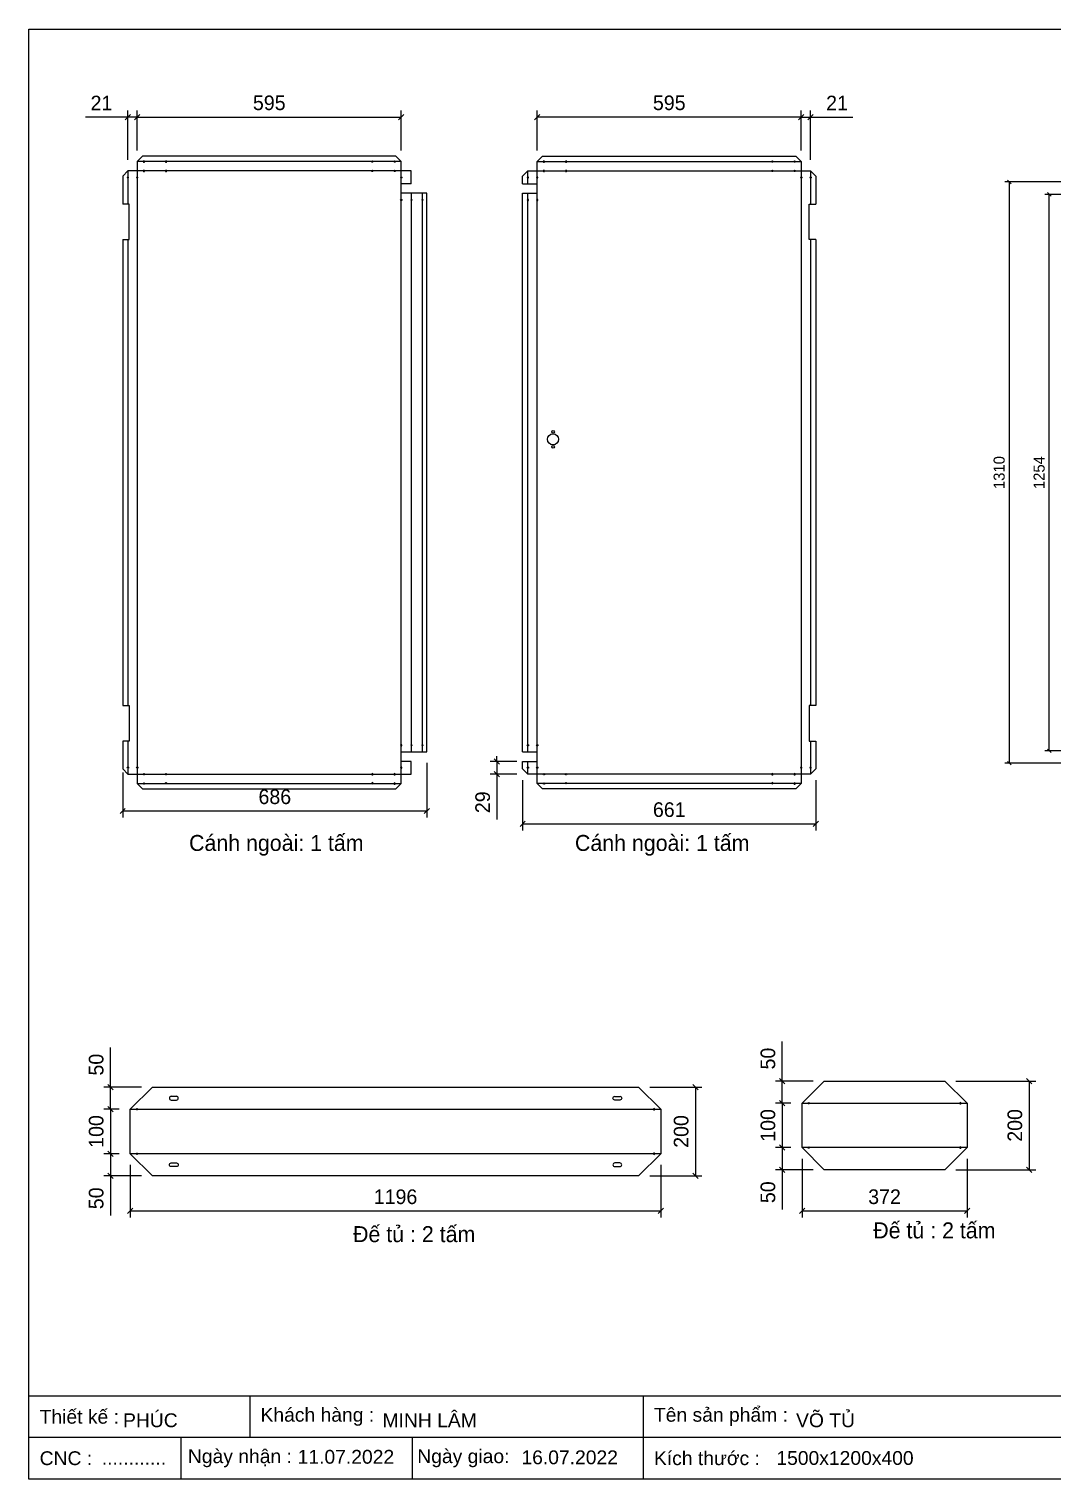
# Model space of a CAD drawing. Header units: millimetres. Extents: x 0 to 4622, y 0 to 3268.
# Drawn here: x 0 to 2306, y 0 to 3268 of the extents above; entities that cross this region are included whole.
import ezdxf

# ---------------------------------------------------------------- set-up
doc = ezdxf.new("R2010")
doc.units = ezdxf.units.MM
doc.layers.add('CNC', color=7, linetype='Continuous')
doc.layers.add('DIM', color=253, linetype='Continuous')
doc.styles.add('Arial', font='arial.ttf')
doc.dimstyles.new('Dim-25', dxfattribs={"dimtxt": 25, "dimasz": 8, "dimexe": 10, "dimexo": 15, "dimgap": 10, "dimtad": 1, "dimdec": 0, "dimtxsty": 'Standard', "dimblk": 'OBLIQUE', "dimcen": 10, "dimclrd": 5, "dimclre": 5, "dimclrt": 3, "dimazin": 3, "dimtfac": 1, "dimtdec": 0, "dimtmove": 0, "dimatfit": 3, "dimldrblk": 'OBLIQUE', "dimlwd": 9, "dimlwe": 9})
doc.dimstyles.new('Dim-33', dxfattribs={"dimtxt": 33, "dimasz": 12, "dimexe": 15, "dimexo": 25, "dimgap": 15, "dimtad": 1, "dimdec": 0, "dimtxsty": 'Standard', "dimblk": 'OBLIQUE', "dimcen": 10, "dimclrd": 5, "dimclre": 5, "dimclrt": 3, "dimazin": 3, "dimtfac": 1, "dimtdec": 0, "dimtmove": 0, "dimatfit": 3, "dimldrblk": 'OPEN30', "dimlwd": 9, "dimlwe": 9})

# ---------------------------------------------------------------- blocks, each defined once
blk = doc.blocks.new('*D1')
at = {"color": 0, "linetype": 'ByBlock', "lineweight": -2}
for p, q in [((1508.3, 877.2), (1496.3, 889.2)), ((1496.3, 689.2), (1508.3, 677.2))]:
    blk.add_line(p, q, dxfattribs=at)
at = {"layer": 'Defpoints', "color": 0, "transparency": 16777216}
for p in [(1374.4, 883.2), (1374.4, 683.2), (1502.3, 683.2)]:
    blk.add_point(p, dxfattribs=at)
at = {"layer": 'DIM', "color": 5, "lineweight": 9, "transparency": 16777216}
for p, q in [((1399.4, 883.2), (1517.3, 883.2)), ((1502.3, 883.2), (1502.3, 683.2)), ((1399.4, 683.2), (1517.3, 683.2))]:
    blk.add_line(p, q, dxfattribs=at)
at = {"layer": 'DIM', "color": 3, "transparency": 16777216, "insert": (1470.4, 783.2), "char_height": 33, "attachment_point": 5, "rotation": 90}
blk.add_mtext('200', dxfattribs=at)
blk = doc.blocks.new('_Oblique')
at = {"color": 0, "linetype": 'ByBlock', "lineweight": -2}
blk.add_line((-0.5, -0.5), (0.5, 0.5), dxfattribs=at)
blk = doc.blocks.new('_Open30')
at = {"color": 0, "linetype": 'ByBlock', "lineweight": -2}
for p, q in [((-1, 0.27), (0, 0)), ((0, 0), (-1, -0.27)), ((0, 0), (-1, 0))]:
    blk.add_line(p, q, dxfattribs=at)
blk = doc.blocks.new('*D2')
at = {"color": 0, "linetype": 'ByBlock', "lineweight": -2}
for p, q in [((234.4, 610.1), (222.4, 598.1)), ((1418.4, 598.1), (1430.4, 610.1))]:
    blk.add_line(p, q, dxfattribs=at)
at = {"layer": 'Defpoints', "color": 0, "transparency": 16777216}
for p in [(228.4, 733.2), (1424.4, 733.2), (1424.4, 604.1)]:
    blk.add_point(p, dxfattribs=at)
at = {"layer": 'DIM', "color": 5, "lineweight": 9, "transparency": 16777216}
for p, q in [((228.4, 708.2), (228.4, 589.1)), ((1424.4, 708.2), (1424.4, 589.1)), ((228.4, 604.1), (1424.4, 604.1))]:
    blk.add_line(p, q, dxfattribs=at)
at = {"layer": 'DIM', "color": 3, "transparency": 16777216, "insert": (826.4, 635.9), "char_height": 33, "attachment_point": 5}
blk.add_mtext('1196', dxfattribs=at)
blk = doc.blocks.new('*D3')
at = {"color": 0, "linetype": 'ByBlock', "lineweight": -2}
for p, q in [((189.5, 827.2), (177.5, 839.2)), ((177.5, 739.2), (189.5, 727.2))]:
    blk.add_line(p, q, dxfattribs=at)
at = {"layer": 'Defpoints', "color": 0, "transparency": 16777216}
for p in [(228.4, 833.2), (183.5, 733.2), (228.4, 733.2)]:
    blk.add_point(p, dxfattribs=at)
at = {"layer": 'DIM', "color": 5, "lineweight": 9, "transparency": 16777216}
for p, q in [((203.4, 833.2), (168.5, 833.2)), ((183.5, 833.2), (183.5, 733.2)), ((203.4, 733.2), (168.5, 733.2))]:
    blk.add_line(p, q, dxfattribs=at)
at = {"layer": 'DIM', "color": 3, "transparency": 16777216, "insert": (151.6, 783.2), "char_height": 33, "attachment_point": 5, "rotation": 90}
blk.add_mtext('100', dxfattribs=at)
blk = doc.blocks.new('*D4')
at = {"color": 0, "linetype": 'ByBlock', "lineweight": -2}
for p, q in [((189.5, 877.2), (177.5, 889.2)), ((177.5, 839.2), (189.5, 827.2))]:
    blk.add_line(p, q, dxfattribs=at)
at = {"layer": 'Defpoints', "color": 0, "transparency": 16777216}
for p in [(183.5, 883.2), (278.4, 883.2), (228.4, 833.2)]:
    blk.add_point(p, dxfattribs=at)
at = {"layer": 'DIM', "color": 5, "lineweight": 9, "transparency": 16777216}
for p, q in [((183.5, 883.2), (183.5, 972.4)), ((253.4, 883.2), (168.5, 883.2)), ((183.5, 833.2), (183.5, 883.2)), ((203.4, 833.2), (168.5, 833.2))]:
    blk.add_line(p, q, dxfattribs=at)
at = {"layer": 'DIM', "color": 3, "transparency": 16777216, "insert": (151.6, 933.8), "char_height": 33, "attachment_point": 5, "rotation": 90}
blk.add_mtext('50', dxfattribs=at)
blk = doc.blocks.new('*D5')
at = {"color": 0, "linetype": 'ByBlock', "lineweight": -2}
for p, q in [((189.5, 727.2), (177.5, 739.2)), ((177.5, 689.2), (189.5, 677.2))]:
    blk.add_line(p, q, dxfattribs=at)
at = {"layer": 'Defpoints', "color": 0, "transparency": 16777216}
for p in [(228.4, 733.2), (183.5, 683.2), (278.4, 683.2)]:
    blk.add_point(p, dxfattribs=at)
at = {"layer": 'DIM', "color": 5, "lineweight": 9, "transparency": 16777216}
for p, q in [((203.4, 733.2), (168.5, 733.2)), ((183.5, 733.2), (183.5, 683.2)), ((253.4, 683.2), (168.5, 683.2)), ((183.5, 683.2), (183.5, 594.1))]:
    blk.add_line(p, q, dxfattribs=at)
at = {"layer": 'DIM', "color": 3, "transparency": 16777216, "insert": (151.6, 632.6), "char_height": 33, "attachment_point": 5, "rotation": 90}
blk.add_mtext('50', dxfattribs=at)
blk = doc.blocks.new('ovan8.5x20')
at = {"layer": 'CNC', "color": 2, "lineweight": -3}
for p, q in [((5.7, 4.2), (-5.8, 4.2)), ((-5.8, -4.2), (5.7, -4.2))]:
    blk.add_line(p, q, dxfattribs=at)
for centre, start, end in [((-5.8, 0), 90, 270), ((5.7, 0), 270, 90)]:
    blk.add_arc(centre, 4.25, start, end, dxfattribs=at)
blk = doc.blocks.new('f3daunguoc')
at = {"layer": 'CNC', "color": 2, "lineweight": -3}
blk.add_circle((0, 0), 1.5, dxfattribs=at)
blk = doc.blocks.new('*D6')
at = {"color": 0, "linetype": 'ByBlock', "lineweight": -2}
for p, q in [((1735, 3063.5), (1747, 3075.5)), ((1768, 3075.5), (1756, 3063.5))]:
    blk.add_line(p, q, dxfattribs=at)
at = {"layer": 'Defpoints', "color": 0, "transparency": 16777216}
for p in [(1762, 3069.5), (1741, 2969.2), (1762, 2948.2)]:
    blk.add_point(p, dxfattribs=at)
at = {"layer": 'DIM', "color": 5, "lineweight": 9, "transparency": 16777216}
for p, q in [((1741, 2994.2), (1741, 3084.5)), ((1762, 2973.2), (1762, 3084.5)), ((1741, 3069.5), (1729, 3069.5)), ((1741, 3069.5), (1762, 3069.5)), ((1762, 3069.5), (1857.4, 3069.5))]:
    blk.add_line(p, q, dxfattribs=at)
at = {"layer": 'DIM', "color": 3, "transparency": 16777216, "insert": (1821.7, 3101.1), "char_height": 33, "attachment_point": 5}
blk.add_mtext('21', dxfattribs=at)
blk = doc.blocks.new('*D7')
at = {"color": 0, "linetype": 'ByBlock', "lineweight": -2}
for p, q in [((1152, 3075.5), (1140, 3063.5)), ((1735, 3063.5), (1747, 3075.5))]:
    blk.add_line(p, q, dxfattribs=at)
at = {"layer": 'Defpoints', "color": 0, "transparency": 16777216}
for p in [(1146, 3069.5), (1146, 2969.2), (1741, 2969.2)]:
    blk.add_point(p, dxfattribs=at)
at = {"layer": 'DIM', "color": 5, "lineweight": 9, "transparency": 16777216}
for p, q in [((1146, 2994.2), (1146, 3084.5)), ((1741, 2994.2), (1741, 3084.5)), ((1741, 3069.5), (1146, 3069.5))]:
    blk.add_line(p, q, dxfattribs=at)
at = {"layer": 'DIM', "color": 3, "transparency": 16777216, "insert": (1443.5, 3101.4), "char_height": 33, "attachment_point": 5}
blk.add_mtext('595', dxfattribs=at)
blk = doc.blocks.new('*D8')
at = {"color": 0, "linetype": 'ByBlock', "lineweight": -2}
for p, q in [((1048.9, 1623.2), (1060.9, 1611.2)), ((1060.9, 1582.2), (1048.9, 1594.2))]:
    blk.add_line(p, q, dxfattribs=at)
at = {"layer": 'Defpoints', "color": 0, "transparency": 16777216}
for p in [(1125, 1617.2), (1054.9, 1588.2), (1125, 1588.2)]:
    blk.add_point(p, dxfattribs=at)
at = {"layer": 'DIM', "color": 5, "lineweight": 9, "transparency": 16777216}
for p, q in [((1100, 1617.2), (1039.9, 1617.2)), ((1054.9, 1617.2), (1054.9, 1629.2)), ((1054.9, 1617.2), (1054.9, 1588.2)), ((1100, 1588.2), (1039.9, 1588.2)), ((1054.9, 1588.2), (1054.9, 1486.3))]:
    blk.add_line(p, q, dxfattribs=at)
at = {"layer": 'DIM', "color": 3, "transparency": 16777216, "insert": (1023, 1525.2), "char_height": 33, "attachment_point": 5, "rotation": 90}
blk.add_mtext('29', dxfattribs=at)
blk = doc.blocks.new('*D9')
at = {"color": 0, "linetype": 'ByBlock', "lineweight": -2}
for p, q in [((1119, 1482.5), (1107, 1470.5)), ((1768, 1470.5), (1780, 1482.5))]:
    blk.add_line(p, q, dxfattribs=at)
at = {"layer": 'Defpoints', "color": 0, "transparency": 16777216}
for p in [(1113, 1600.2), (1774, 1600.2), (1774, 1476.5)]:
    blk.add_point(p, dxfattribs=at)
at = {"layer": 'DIM', "color": 5, "lineweight": 9, "transparency": 16777216}
for p, q in [((1113, 1575.2), (1113, 1461.5)), ((1774, 1575.2), (1774, 1461.5)), ((1113, 1476.5), (1774, 1476.5))]:
    blk.add_line(p, q, dxfattribs=at)
at = {"layer": 'DIM', "color": 3, "transparency": 16777216, "insert": (1443.5, 1508.4), "char_height": 33, "attachment_point": 5}
blk.add_mtext('661', dxfattribs=at)
blk = doc.blocks.new('*D13')
at = {"color": 0, "linetype": 'ByBlock', "lineweight": -2}
for p, q in [((2214.1, 2919.2), (2206.1, 2927.2)), ((2206.1, 1617.2), (2214.1, 1609.2))]:
    blk.add_line(p, q, dxfattribs=at)
at = {"layer": 'Defpoints', "color": 0, "transparency": 16777216}
for p in [(2383.2, 2923.2), (2210.1, 1613.2), (2383.2, 1613.2)]:
    blk.add_point(p, dxfattribs=at)
at = {"layer": 'DIM', "color": 5, "lineweight": 9, "transparency": 16777216}
for p, q in [((2368.2, 2923.2), (2200.1, 2923.2)), ((2210.1, 2923.2), (2210.1, 1613.2)), ((2368.2, 1613.2), (2200.1, 1613.2))]:
    blk.add_line(p, q, dxfattribs=at)
at = {"layer": 'DIM', "color": 3, "transparency": 16777216, "insert": (2187.4, 2268.2), "char_height": 25, "attachment_point": 5, "rotation": 90}
blk.add_mtext('1310', dxfattribs=at)
blk = doc.blocks.new('*D14')
at = {"color": 0, "linetype": 'ByBlock', "lineweight": -2}
for p, q in [((2304.3, 2891.2), (2296.3, 2899.2)), ((2296.3, 1645.2), (2304.3, 1637.2))]:
    blk.add_line(p, q, dxfattribs=at)
at = {"layer": 'Defpoints', "color": 0, "transparency": 16777216}
for p in [(2300.3, 2895.2), (2355.2, 2895.2), (2355.2, 1641.2)]:
    blk.add_point(p, dxfattribs=at)
at = {"layer": 'DIM', "color": 5, "lineweight": 9, "transparency": 16777216}
for p, q in [((2340.2, 2895.2), (2290.3, 2895.2)), ((2300.3, 1641.2), (2300.3, 2895.2)), ((2340.2, 1641.2), (2290.3, 1641.2))]:
    blk.add_line(p, q, dxfattribs=at)
at = {"layer": 'DIM', "color": 3, "transparency": 16777216, "insert": (2277.5, 2268.2), "char_height": 25, "attachment_point": 5, "rotation": 90}
blk.add_mtext('1254', dxfattribs=at)
blk = doc.blocks.new('*D21')
at = {"color": 0, "linetype": 'ByBlock', "lineweight": -2}
for p, q in [((2260.6, 890.9), (2248.6, 902.9)), ((2248.6, 702.9), (2260.6, 690.9))]:
    blk.add_line(p, q, dxfattribs=at)
at = {"layer": 'Defpoints', "color": 0, "transparency": 16777216}
for p in [(2064.8, 896.9), (2064.8, 696.9), (2254.6, 696.9)]:
    blk.add_point(p, dxfattribs=at)
at = {"layer": 'DIM', "color": 5, "lineweight": 9, "transparency": 16777216}
for p, q in [((2089.8, 896.9), (2269.6, 896.9)), ((2254.6, 896.9), (2254.6, 696.9)), ((2089.8, 696.9), (2269.6, 696.9))]:
    blk.add_line(p, q, dxfattribs=at)
at = {"layer": 'DIM', "color": 3, "transparency": 16777216, "insert": (2222.8, 796.9), "char_height": 33, "attachment_point": 5, "rotation": 90}
blk.add_mtext('200', dxfattribs=at)
blk = doc.blocks.new('*D22')
at = {"color": 0, "linetype": 'ByBlock', "lineweight": -2}
for p, q in [((1748.8, 610.2), (1736.8, 598.2)), ((2108.8, 598.2), (2120.8, 610.2))]:
    blk.add_line(p, q, dxfattribs=at)
at = {"layer": 'Defpoints', "color": 0, "transparency": 16777216}
for p in [(1742.8, 746.9), (2114.8, 746.9), (2114.8, 604.2)]:
    blk.add_point(p, dxfattribs=at)
at = {"layer": 'DIM', "color": 5, "lineweight": 9, "transparency": 16777216}
for p, q in [((1742.8, 721.9), (1742.8, 589.2)), ((2114.8, 721.9), (2114.8, 589.2)), ((1742.8, 604.2), (2114.8, 604.2))]:
    blk.add_line(p, q, dxfattribs=at)
at = {"layer": 'DIM', "color": 3, "transparency": 16777216, "insert": (1928.8, 636), "char_height": 33, "attachment_point": 5}
blk.add_mtext('372', dxfattribs=at)
blk = doc.blocks.new('*D23')
at = {"color": 0, "linetype": 'ByBlock', "lineweight": -2}
for p, q in [((1703.9, 840.9), (1691.9, 852.9)), ((1691.9, 752.9), (1703.9, 740.9))]:
    blk.add_line(p, q, dxfattribs=at)
at = {"layer": 'Defpoints', "color": 0, "transparency": 16777216}
for p in [(1742.8, 846.9), (1697.9, 746.9), (1742.8, 746.9)]:
    blk.add_point(p, dxfattribs=at)
at = {"layer": 'DIM', "color": 5, "lineweight": 9, "transparency": 16777216}
for p, q in [((1717.8, 846.9), (1682.9, 846.9)), ((1697.9, 846.9), (1697.9, 746.9)), ((1717.8, 746.9), (1682.9, 746.9))]:
    blk.add_line(p, q, dxfattribs=at)
at = {"layer": 'DIM', "color": 3, "transparency": 16777216, "insert": (1666.1, 796.9), "char_height": 33, "attachment_point": 5, "rotation": 90}
blk.add_mtext('100', dxfattribs=at)
blk = doc.blocks.new('*D24')
at = {"color": 0, "linetype": 'ByBlock', "lineweight": -2}
for p, q in [((1703.9, 890.9), (1691.9, 902.9)), ((1691.9, 852.9), (1703.9, 840.9))]:
    blk.add_line(p, q, dxfattribs=at)
at = {"layer": 'Defpoints', "color": 0, "transparency": 16777216}
for p in [(1697.9, 896.9), (1792.8, 896.9), (1742.8, 846.9)]:
    blk.add_point(p, dxfattribs=at)
at = {"layer": 'DIM', "color": 5, "lineweight": 9, "transparency": 16777216}
for p, q in [((1697.9, 896.9), (1697.9, 986.1)), ((1767.8, 896.9), (1682.9, 896.9)), ((1697.9, 846.9), (1697.9, 896.9)), ((1717.8, 846.9), (1682.9, 846.9))]:
    blk.add_line(p, q, dxfattribs=at)
at = {"layer": 'DIM', "color": 3, "transparency": 16777216, "insert": (1666.1, 947.5), "char_height": 33, "attachment_point": 5, "rotation": 90}
blk.add_mtext('50', dxfattribs=at)
blk = doc.blocks.new('*D25')
at = {"color": 0, "linetype": 'ByBlock', "lineweight": -2}
for p, q in [((1703.9, 740.9), (1691.9, 752.9)), ((1691.9, 702.9), (1703.9, 690.9))]:
    blk.add_line(p, q, dxfattribs=at)
at = {"layer": 'Defpoints', "color": 0, "transparency": 16777216}
for p in [(1742.8, 746.9), (1697.9, 696.9), (1792.8, 696.9)]:
    blk.add_point(p, dxfattribs=at)
at = {"layer": 'DIM', "color": 5, "lineweight": 9, "transparency": 16777216}
for p, q in [((1717.8, 746.9), (1682.9, 746.9)), ((1697.9, 746.9), (1697.9, 696.9)), ((1767.8, 696.9), (1682.9, 696.9)), ((1697.9, 696.9), (1697.9, 607.7))]:
    blk.add_line(p, q, dxfattribs=at)
at = {"layer": 'DIM', "color": 3, "transparency": 16777216, "insert": (1666.1, 646.3), "char_height": 33, "attachment_point": 5, "rotation": 90}
blk.add_mtext('50', dxfattribs=at)
blk = doc.blocks.new('KHUNG CHUẨN')
at = {"color": 7}
for p, q in [((19889.2, -28535.2), (16919.2, -28535.2)), ((17239.2, -28535.2), (17239.2, -28595.2)), ((17809.2, -28535.2), (17809.2, -28655.2)), ((18939.2, -28595.2), (16919.2, -28595.2)), ((17139.2, -28595.2), (17139.2, -28655.2)), ((17474.2, -28595.2), (17474.2, -28655.2))]:
    blk.add_line(p, q, dxfattribs=at)
blk.add_lwpolyline([(16919.2, -26555.2), (19889.2, -26555.2), (19889.2, -28655.2), (16919.2, -28655.2)], close=True, dxfattribs=at)
at = {"color": 2, "char_height": 20, "attachment_point": 4, "style": 'Arial'}
for s, insert, width in [('  Thiết kế :', (16919.2, -28565.2), 917.634), ('  Khách hàng :', (17239.2, -28565.2), 917.634), ('  Tên sản phẩm :', (17809.2, -28565.2), 917.634), ('  CNC :', (16919.2, -28625.2), 917.634), ('  Ngày nhận :', (17134, -28625.2), 556.651), ('  Ngày giao:', (17466.3, -28625.2), 556.651), ('  Kích thước :', (17809.2, -28625.2), 917.634)]:
    blk.add_mtext(s, dxfattribs=dict(at, insert=insert, width=width))
at = {"color": 3, "style": 'Arial'}
for tag, p in [('#01', (17055.6, -28580.1)), ('#02', (17431.4, -28580.1)), ('#03', (18030.6, -28580.1)), ('#08', (18751.7, -28580.1)), ('#10', (19064.8, -28580.1)), ('#04', (17024.8, -28634.6)), ('#05', (17308.5, -28633)), ('#06', (17632.7, -28633.7)), ('#07', (18002, -28634.7)), ('#09', (18753.8, -28632.6)), ('#11', (19060.3, -28625.7)), ('#12', (19806.5, -28628.9))]:
    blk.add_attdef(tag, p, '', height=20, dxfattribs=at)
blk = doc.blocks.new('*D32')
at = {"color": 0, "linetype": 'ByBlock', "lineweight": -2}
for p, q in [((217.2, 3063.5), (229.2, 3075.5)), ((250.2, 3075.5), (238.2, 3063.5))]:
    blk.add_line(p, q, dxfattribs=at)
at = {"layer": 'Defpoints', "color": 0, "transparency": 16777216}
for p in [(223.2, 3069.5), (223.2, 2948.2), (244.2, 2969.2)]:
    blk.add_point(p, dxfattribs=at)
at = {"layer": 'DIM', "color": 5, "lineweight": 9, "transparency": 16777216}
for p, q in [((223.2, 2973.2), (223.2, 3084.5)), ((244.2, 2994.2), (244.2, 3084.5)), ((223.2, 3069.5), (127.7, 3069.5)), ((244.2, 3069.5), (223.2, 3069.5)), ((244.2, 3069.5), (256.2, 3069.5))]:
    blk.add_line(p, q, dxfattribs=at)
at = {"layer": 'DIM', "color": 3, "transparency": 16777216, "insert": (163.4, 3101.1), "char_height": 33, "attachment_point": 5}
blk.add_mtext('21', dxfattribs=at)
blk = doc.blocks.new('*D33')
at = {"color": 0, "linetype": 'ByBlock', "lineweight": -2}
for p, q in [((250.2, 3075.5), (238.2, 3063.5)), ((833.2, 3063.5), (845.2, 3075.5))]:
    blk.add_line(p, q, dxfattribs=at)
at = {"layer": 'Defpoints', "color": 0, "transparency": 16777216}
for p in [(839.2, 3069.5), (244.2, 2969.2), (839.2, 2969.2)]:
    blk.add_point(p, dxfattribs=at)
at = {"layer": 'DIM', "color": 5, "lineweight": 9, "transparency": 16777216}
for p, q in [((244.2, 2994.2), (244.2, 3084.5)), ((839.2, 2994.2), (839.2, 3084.5)), ((244.2, 3069.5), (839.2, 3069.5))]:
    blk.add_line(p, q, dxfattribs=at)
at = {"layer": 'DIM', "color": 3, "transparency": 16777216, "insert": (541.7, 3101.4), "char_height": 33, "attachment_point": 5}
blk.add_mtext('595', dxfattribs=at)
blk = doc.blocks.new('*D34')
at = {"color": 0, "linetype": 'ByBlock', "lineweight": -2}
for p, q in [((217.2, 1511.5), (205.2, 1499.5)), ((891.2, 1499.5), (903.2, 1511.5))]:
    blk.add_line(p, q, dxfattribs=at)
at = {"layer": 'Defpoints', "color": 0, "transparency": 16777216}
for p in [(897.2, 1638.7), (211.2, 1617.2), (211.2, 1505.5)]:
    blk.add_point(p, dxfattribs=at)
at = {"layer": 'DIM', "color": 5, "lineweight": 9, "transparency": 16777216}
for p, q in [((897.2, 1613.7), (897.2, 1490.5)), ((211.2, 1592.2), (211.2, 1490.5)), ((897.2, 1505.5), (211.2, 1505.5))]:
    blk.add_line(p, q, dxfattribs=at)
at = {"layer": 'DIM', "color": 3, "transparency": 16777216, "insert": (554.2, 1537.4), "char_height": 33, "attachment_point": 5}
blk.add_mtext('686', dxfattribs=at)

msp = doc.modelspace()

# ---------------------------------------------------------------- linework, layer by layer
at = {"ltscale": 3}
for p, q in [((861.7, 2919.2), (839.2, 2919.2)), ((1113, 2919.2), (1146, 2919.2)), ((897.2, 2897.7), (839.2, 2897.7)), ((1113, 2897.7), (1146, 2897.7)), ((1113, 1638.7), (1146, 1638.7)), ((861.7, 1617.2), (839.2, 1617.2)), ((1113, 1617.2), (1146, 1617.2))]:
    msp.add_line(p, q, dxfattribs=at)
at = {"color": 7}
for p, q in [((887.2, 1638.7), (887.2, 2897.7)), ((897.2, 1638.7), (897.2, 2897.7)), ((839.2, 1638.7), (897.2, 1638.7)), ((228.4, 833.2), (278.4, 883.2)), ((278.4, 883.2), (1374.4, 883.2)), ((1374.4, 883.2), (1424.4, 833.2)), ((1742.8, 846.9), (1792.8, 896.9)), ((1792.8, 896.9), (2064.8, 896.9)), ((2064.8, 896.9), (2114.8, 846.9)), ((228.4, 833.2), (1424.4, 833.2)), ((228.4, 733.2), (228.4, 833.2)), ((1424.4, 833.2), (1424.4, 733.2)), ((1742.8, 846.9), (2114.8, 846.9)), ((1742.8, 746.9), (1742.8, 846.9)), ((2114.8, 846.9), (2114.8, 746.9)), ((1424.4, 733.2), (228.4, 733.2)), ((228.4, 733.2), (278.4, 683.2)), ((1424.4, 733.2), (1374.4, 683.2)), ((2114.8, 746.9), (1742.8, 746.9)), ((1742.8, 746.9), (1792.8, 696.9)), ((2114.8, 746.9), (2064.8, 696.9)), ((2064.8, 696.9), (1792.8, 696.9)), ((1374.4, 683.2), (278.4, 683.2))]:
    msp.add_line(p, q, dxfattribs=at)
for points in [[(861.7, 2948.2), (839.2, 2948.2), (839.2, 2969.2), (827.2, 2981.2), (256.2, 2981.2), (244.2, 2969.2), (244.2, 2948.2), (223.2, 2948.2), (211.2, 2936.2), (211.2, 2873.2)], [(1113, 2919.2), (1113, 2936.2), (1125, 2948.2), (1146, 2948.2), (1146, 2969.2), (1158, 2981.2), (1729, 2981.2), (1741, 2969.2), (1741, 2948.2), (1762, 2948.2), (1774, 2936.2), (1774, 2873.2)], [(223.2, 2948.2), (223.2, 2873.2)], [(839.2, 2969.2), (244.2, 2969.2)], [(861.7, 2919.2), (861.7, 2948.2)], [(1125, 2919.2), (1125, 2948.2)], [(1146, 2969.2), (1741, 2969.2)], [(1762, 2948.2), (1762, 2873.2)], [(862.2, 1638.7), (862.2, 2897.7)], [(1113, 1638.7), (1113, 2897.7)], [(1125, 1638.7), (1125, 2897.7)], [(211.2, 2793.2), (211.2, 1743.2)], [(223.2, 2793.2), (223.2, 1743.2)], [(1762, 2793.2), (1762, 1743.2)], [(1774, 2793.2), (1774, 1743.2)], [(211.2, 1663.2), (211.2, 1600.2), (223.2, 1588.2), (244.2, 1588.2), (244.2, 1567.2), (256.2, 1555.2), (827.2, 1555.2), (839.2, 1567.2), (839.2, 1588.2), (861.7, 1588.2), (861.7, 1588.2), (861.7, 1617.2)], [(223.2, 1663.2), (223.2, 1588.2)], [(1774, 1663.2), (1774, 1600.2), (1762, 1588.2), (1741, 1588.2), (1741, 1567.2), (1729, 1555.2), (1158, 1555.2), (1146, 1567.2), (1146, 1588.2), (1125, 1588.2), (1113, 1600.2), (1113, 1617.2)], [(1762, 1663.2), (1762, 1588.2)], [(1125, 1588.2), (1125, 1617.2)], [(244.2, 1567.2), (839.2, 1567.2)], [(1741, 1567.2), (1146, 1567.2)]]:
    msp.add_lwpolyline(points, dxfattribs=at)
for points in [[(839.2, 2948.2), (244.2, 2948.2), (244.2, 1588.2), (839.2, 1588.2)], [(1146, 2948.2), (1741, 2948.2), (1741, 1588.2), (1146, 1588.2)]]:
    msp.add_lwpolyline(points, close=True, dxfattribs=at)
at = {"color": 2}
for points in [[(211.2, 2793.2), (226.2, 2793.2), (226.2, 2873.2), (211.2, 2873.2)], [(1774, 2793.2), (1759, 2793.2), (1759, 2873.2), (1774, 2873.2)], [(211.2, 1743.2), (226.2, 1743.2), (226.2, 1663.2), (211.2, 1663.2)], [(1774, 1743.2), (1759, 1743.2), (1759, 1663.2), (1774, 1663.2)]]:
    msp.add_lwpolyline(points, dxfattribs=at)
at = {"color": 2, "ltscale": 3}
for centre in [(862.2, 2882.7), (887.2, 2882.7), (862.2, 1653.7), (887.2, 1653.7)]:
    msp.add_circle(centre, 1, dxfattribs=at)
at = {"color": 2}
for centre, radius in [((1181.5, 2343.2), 12.5), ((1181.5, 2360.2), 3), ((1181.5, 2326.2), 3)]:
    msp.add_circle(centre, radius, dxfattribs=at)

# ---------------------------------------------------------------- block references
at = {"color": 3}
ref = msp.add_blockref('KHUNG CHUẨN', (-26329.2, 44592.2), dxfattribs=dict(at, xscale=1.556165536199841, yscale=1.556165536199841, zscale=1.556165536199841))
ref.add_attrib('#03', 'VÕ TỦ', (1729.4, 116.8), dxfattribs={"color": 3, "height": 31.12, "style": 'Arial'})
ref.add_attrib('#07', '1500x1200x400', (1685, 31.8), dxfattribs={"color": 3, "height": 31.123, "style": 'Arial'})
ref.add_attrib('#02', 'MINH LÂM', (797, 116.8), dxfattribs={"color": 3, "height": 31.12, "style": 'Arial'})
ref.add_attrib('#05', '11.07.2022', (605.7, 34.5), dxfattribs={"color": 3, "height": 31.12, "style": 'Arial'})
ref.add_attrib('#06', '16.07.2022', (1110.2, 33.3), dxfattribs={"color": 3, "height": 31.12, "style": 'Arial'})
ref.add_attrib('#01', 'PHÚC', (212.1, 116.8), dxfattribs={"color": 3, "height": 31.12, "style": 'Arial'})
ref.add_attrib('#04', '............', (164.2, 32), dxfattribs={"color": 3, "height": 31.123, "style": 'Arial'})
at = {"lineweight": -3, "xscale": -1}
for p, rotation in [((259.2, 2969.2), 180), ((259.2, 2948.2), 180), ((309.2, 2969.2), 180), ((309.2, 2948.2), 180), ((1161, 2969.2), 180), ((1161, 2948.2), 180), ((1211, 2969.2), 180), ((1211, 2948.2), 180), ((223.2, 2933.2), 180), ((244.2, 2933.2), 180), ((1125, 2933.2), 180), ((1146, 2933.2), 180), ((1125, 2882.7), 180), ((1146, 2882.7), 180), ((1409.4, 833.2), 90), ((2099.8, 846.9), 90), ((1409.4, 733.2), 90), ((2099.8, 746.9), 90)]:
    msp.add_blockref('f3daunguoc', p, dxfattribs=dict(at, rotation=rotation))
at = {"lineweight": -3}
for p, rotation in [((774.2, 2969.2), 180), ((774.2, 2948.2), 180), ((824.2, 2969.2), 180), ((824.2, 2948.2), 180), ((1676, 2969.2), 180), ((1676, 2948.2), 180), ((1726, 2969.2), 180), ((1726, 2948.2), 180), ((839.2, 2933.2), 180), ((1741, 2933.2), 180), ((1762, 2933.2), 180), ((839.2, 2882.7), 180), ((243.4, 833.2), 270), ((1757.8, 846.9), 270), ((243.4, 733.2), 270), ((1757.8, 746.9), 270)]:
    msp.add_blockref('f3daunguoc', p, dxfattribs=dict(at, rotation=rotation))
at = {"lineweight": -3, "xscale": -1}
for p in [(839.2, 1653.7), (839.2, 1603.2), (1741, 1603.2), (1762, 1603.2), (774.2, 1588.2), (774.2, 1568.2), (824.2, 1588.2), (824.2, 1567.2), (1676, 1588.2), (1676, 1568.2), (1726, 1588.2), (1726, 1567.2)]:
    msp.add_blockref('f3daunguoc', p, dxfattribs=at)
at = {"lineweight": -3}
for p in [(1125, 1653.7), (1146, 1653.7), (223.2, 1603.2), (244.2, 1603.2), (1125, 1603.2), (1146, 1603.2), (259.2, 1588.2), (259.2, 1567.2), (309.2, 1588.2), (309.2, 1568.2), (1161, 1588.2), (1161, 1567.2), (1211, 1588.2), (1211, 1568.2)]:
    msp.add_blockref('f3daunguoc', p, dxfattribs=at)
at = {"layer": 'CNC', "lineweight": -3, "rotation": 180}
msp.add_blockref('ovan8.5x20', (326.4, 858.2), dxfattribs=at)
at = {"layer": 'CNC', "lineweight": -3, "xscale": -1, "rotation": 180}
msp.add_blockref('ovan8.5x20', (1326.4, 858.2), dxfattribs=at)
at = {"layer": 'CNC', "lineweight": -3, "xscale": -1}
msp.add_blockref('ovan8.5x20', (326.4, 708.2), dxfattribs=at)
at = {"layer": 'CNC', "lineweight": -3}
msp.add_blockref('ovan8.5x20', (1326.4, 708.2), dxfattribs=at)

# ---------------------------------------------------------------- texts
at = {"color": 2, "char_height": 36, "attachment_point": 5}
for s, insert, width in [('Cánh ngoài: 1 tấm', (557.6, 1428.1), 575.974), ('Cánh ngoài: 1 tấm', (1427.6, 1428.1), 575.974), ('Đế tủ : 2 tấm', (868.4, 551.6), 1225), ('Đế tủ : 2 tấm', (2041.2, 560.1), 875)]:
    msp.add_mtext(s, dxfattribs=dict(at, insert=insert, width=width))

# ---------------------------------------------------------------- dimensions: what is measured, and where the dimension line sits
at = {"layer": 'DIM'}
for base, p1, p2, angle, dimstyle, picture, middle in [((223.2, 3069.5), (244.2, 2969.2), (223.2, 2948.2), 180, 'Dim-33', '*D32', (163.4, 3101.1)), ((839.2, 3069.5), (244.2, 2969.2), (839.2, 2969.2), 180, 'Dim-33', '*D33', (541.7, 3101.4)), ((2210.1, 1613.2), (2383.2, 2923.2), (2383.2, 1613.2), 90, 'Dim-25', '*D13', (2187.4, 2268.2)), ((2300.3, 2895.2), (2355.2, 1641.2), (2355.2, 2895.2), 90, 'Dim-25', '*D14', (2277.5, 2268.2)), ((211.2, 1505.5), (897.2, 1638.7), (211.2, 1617.2), 180, 'Dim-33', '*D34', (554.2, 1537.4)), ((1054.9, 1588.2), (1125, 1617.2), (1125, 1588.2), 90, 'Dim-33', '*D8', (1023, 1525.2))]:
    dim = msp.add_linear_dim(base=base, p1=p1, p2=p2, angle=angle, dimstyle=dimstyle, dxfattribs=at)
    dim.commit()
    dim.dimension.update_dxf_attribs({"geometry": picture, "text_midpoint": middle})
for base, p1, p2, picture, middle in [((1146, 3069.5), (1741, 2969.2), (1146, 2969.2), '*D7', (1443.5, 3101.4)), ((1762, 3069.5), (1741, 2969.2), (1762, 2948.2), '*D6', (1821.7, 3101.1)), ((1774, 1476.5), (1113, 1600.2), (1774, 1600.2), '*D9', (1443.5, 1508.4))]:
    dim = msp.add_linear_dim(base=base, p1=p1, p2=p2, dimstyle='Dim-33', dxfattribs=at)
    dim.commit()
    dim.dimension.update_dxf_attribs({"geometry": picture, "text_midpoint": middle})
at = {"layer": 'DIM', "color": 7}
for base, p1, p2, picture, middle in [((1697.9, 896.9), (1742.8, 846.9), (1792.8, 896.9), '*D24', (1666.1, 947.5)), ((183.5, 883.2), (228.4, 833.2), (278.4, 883.2), '*D4', (151.6, 933.8)), ((1502.3, 683.2), (1374.4, 883.2), (1374.4, 683.2), '*D1', (1470.4, 783.2)), ((2254.6, 696.9), (2064.8, 896.9), (2064.8, 696.9), '*D21', (2222.8, 796.9)), ((1697.9, 746.9), (1742.8, 846.9), (1742.8, 746.9), '*D23', (1666.1, 796.9)), ((183.5, 733.2), (228.4, 833.2), (228.4, 733.2), '*D3', (151.6, 783.2)), ((1697.9, 696.9), (1742.8, 746.9), (1792.8, 696.9), '*D25', (1666.1, 646.3)), ((183.5, 683.2), (228.4, 733.2), (278.4, 683.2), '*D5', (151.6, 632.6))]:
    dim = msp.add_linear_dim(base=base, p1=p1, p2=p2, angle=90, dimstyle='Dim-33', dxfattribs=at)
    dim.commit()
    dim.dimension.update_dxf_attribs({"geometry": picture, "text_midpoint": middle})
for base, p1, p2, picture, middle in [((1424.4, 604.1), (228.4, 733.2), (1424.4, 733.2), '*D2', (826.4, 635.9)), ((2114.8, 604.2), (1742.8, 746.9), (2114.8, 746.9), '*D22', (1928.8, 636))]:
    dim = msp.add_linear_dim(base=base, p1=p1, p2=p2, dimstyle='Dim-33', dxfattribs=at)
    dim.commit()
    dim.dimension.update_dxf_attribs({"geometry": picture, "text_midpoint": middle})

doc.saveas('drawing.dxf')
